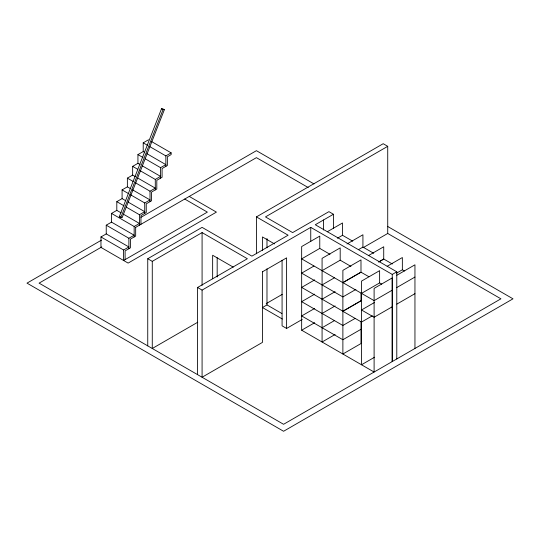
<?xml version="1.0" encoding="UTF-8"?>
<svg xmlns="http://www.w3.org/2000/svg" width="540" height="540" viewBox="0 0 540 540"><rect width="100%" height="100%" fill="white"/><g stroke="black" fill="none" stroke-linecap="round" stroke-linejoin="round"><path stroke-width="0.81" d="M119.272 216.783L161.534 108.729L162.837 108.85L164.349 109.728L122.087 217.782L119.272 216.783L120.575 216.904M120.785 217.654L163.046 109.6L164.349 109.728M189.25 196.432L216.419 212.119L128.122 263.095L100.96 247.408L100.96 236.952L123.599 250.02L128.878 246.969L106.238 233.901L106.238 225.187L128.878 238.255L134.163 235.21L111.524 222.136L111.524 213.422L116.802 210.371L116.802 201.656L122.087 198.612L122.087 189.898L127.373 186.847L127.373 178.132L132.651 175.082L132.651 166.367L137.936 163.316L137.936 154.602L143.215 151.551L143.215 142.837L148.5 139.786M149.789 146.63L165.854 155.911L171.139 152.861L171.139 154.602L167.366 156.782L167.366 165.497L162.081 168.548L162.081 177.262L156.803 180.306L156.803 189.02L151.517 192.071L151.517 200.786L146.239 203.837L146.239 212.551L140.953 215.602L140.953 224.316M145.24 158.821L160.576 167.677L165.854 164.626L146.867 153.664M139.955 170.586L155.291 179.435L160.576 176.391L142.317 165.847M135.405 182.77L150.012 191.201L155.291 188.15L137.768 178.031M106.238 225.187L111.524 222.136M130.12 194.535L144.727 202.966L150.012 199.915L132.482 189.797M100.96 236.952L106.238 233.901M126.299 207.137L139.442 214.731L144.727 211.68L127.933 201.98M101.527 240.111L27 283.135L283.581 431.271L513 298.822L387.626 226.435M140.981 217.33L256.419 150.68L314.003 183.931M111.524 213.422L134.163 226.496L139.442 223.445L123.377 214.171M101.797 246.922L39.076 283.135L283.581 424.298L500.924 298.822L387.794 233.503M135.344 227.549L256.419 157.653L308.239 187.569M147.744 345.877L147.744 258.734L202.082 227.367L251.89 256.122L288.11 235.204L256.419 216.904L256.419 253.773M147.744 258.734L152.273 261.347L202.082 232.591L247.361 258.734L197.552 287.489L197.552 374.632M256.419 216.904L383.198 143.708L387.727 146.327L387.727 233.462L362.988 247.752M387.727 146.327L265.471 216.904L292.64 232.591L328.921 211.646L333.443 214.259L333.443 228.508M197.552 287.489L202.082 290.101L310.75 227.367L392.256 274.421L396.785 271.802L396.785 358.945M333.443 214.259L315.279 224.748L396.785 271.802M327.287 231.761L342.502 222.973L342.502 235.285L352.714 241.178M262.454 271.802L286.605 257.863L286.605 328.448L282.076 325.836L282.076 260.293M329.981 254.306L319.768 248.407L301.658 258.869L342.88 282.663L360.99 272.207L368.874 276.703M337.433 238.214L342.502 235.285M197.748 322.232L152.273 348.489L152.273 261.347M346.984 243.965L362.927 234.765L362.927 247.077L373.687 253.287M313.97 266.024L301.658 273.132L342.88 296.933L355.921 289.406M322.076 270.655L340.193 260.199L350.953 266.409M358.58 249.581L362.927 247.077M266.2 303.629L282.211 294.388M281.9 313.531L266.983 304.918L262.454 307.537L282.339 319.019M314.699 279.875L301.658 287.401L342.88 311.202L360.99 300.746M368.51 255.562L383.724 246.773L383.724 259.085L378.655 262.015L383.724 259.031L392.324 263.993M322.076 284.924L334.395 277.817M314.699 294.145L301.658 301.671L342.88 325.472L355.199 318.364M322.076 299.194L335.117 291.668M387.139 266.315L402.354 257.533L402.354 269.784L396.562 273.132M314.699 308.414L301.658 315.941L342.88 339.741L360.99 329.285M286.605 328.448L302.231 319.424M322.076 313.463L335.117 305.937M361.51 293.369L379.62 282.913L381.719 284.121M319.768 248.407L319.768 236.101L301.658 246.557L301.658 330.21L314.699 322.684M396.839 275.258L414.95 264.803L414.95 348.455M322.076 327.733L334.395 320.625M392.215 290.183L374.105 300.638L342.88 282.609L360.99 272.153L360.99 259.902L342.88 270.358L342.88 354.011L360.99 343.555L360.99 321.732M396.839 287.516L414.95 277.054M374.551 302.447L361.51 309.98L374.105 317.25L392.215 306.794M335.117 334.476L322.076 342.002L322.076 258.35L340.193 247.894L340.193 260.199M372.377 315.799L361.51 322.07L342.88 311.317L360.99 300.854L360.99 293.193M396.839 304.121L414.95 293.666M374.551 357.237L361.51 364.77L361.51 281.111L379.62 270.655L379.62 282.913M161.534 108.729L163.046 109.6M402.354 269.784L404.453 270.999M151.423 141.473L171.139 152.861M143.215 142.837L147.602 145.368M143.215 151.551L144.68 152.395M137.936 154.602L143.046 157.552M137.936 163.316L140.123 164.579M274.529 243.918L262.454 236.952L262.454 250.391M132.651 166.367L137.768 169.317M184.721 199.044L207.36 212.119L123.599 260.476L123.599 250.02M132.651 175.082L135.574 176.769M127.373 178.132L133.211 181.501M127.373 186.847L130.289 188.534M122.087 189.898L128.662 193.691M122.087 198.612L125.739 200.718M233.246 267.138L212.645 255.251L212.645 278.775M116.802 201.656L124.106 205.875M116.802 210.371L121.19 212.902M301.658 330.21L374.105 372.04L374.105 288.387L392.215 277.925L392.215 361.584M392.256 274.421L392.256 361.557M323.582 219.956L323.582 230.013M310.75 227.367L310.75 241.61M266.983 238.538L266.983 247.779M266.983 268.785L266.983 304.918M262.454 271.404L262.454 342.387L202.082 377.244L202.082 290.101M217.175 257.675L217.175 277M202.082 232.591L202.082 285.377M165.854 155.911L165.854 166.367M160.576 167.677L160.576 178.132M155.291 179.435L155.291 189.898M150.012 191.201L150.012 201.656M144.727 202.966L144.727 213.422M139.442 214.731L139.442 225.187M135.668 227.367L135.668 236.081L130.39 239.126L130.39 247.84L125.105 250.891L125.105 259.605M134.163 226.496L134.163 236.952M128.878 238.255L128.878 248.717"/></g></svg>
